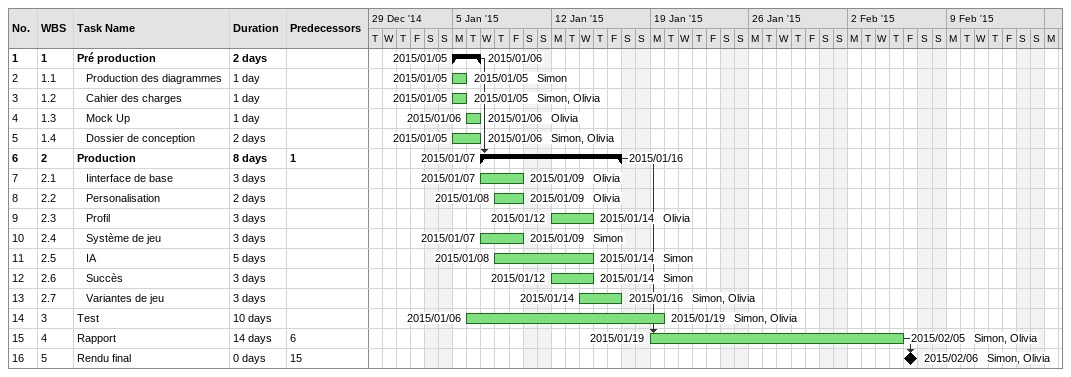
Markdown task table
| ID | WBS | Task | Duration | Start | Finish | Predecessors | Resources |
|---|---|---|---|---|---|---|---|
| 1 | 1 | **Pré production** | 2d | 2015-01-05 | 2015-01-06 |  |  |
| 2 | 1.1 | Production des diagrammes | 1d | 2015-01-05 | 2015-01-05 |  | Simon |
| 3 | 1.2 | Cahier des charges | 1d | 2015-01-05 | 2015-01-05 |  | Simon, Olivia |
| 4 | 1.3 | Mock Up | 1d | 2015-01-06 | 2015-01-06 |  | Olivia |
| 5 | 1.4 | Dossier de conception | 2d | 2015-01-05 | 2015-01-06 |  | Simon, Olivia |
| 6 | 2 | **Production** | 8d | 2015-01-07 | 2015-01-16 | 1 |  |
| 7 | 2.1 | Iinterface de base | 3d | 2015-01-07 | 2015-01-09 |  | Olivia |
| 8 | 2.2 | Personalisation | 2d | 2015-01-08 | 2015-01-09 |  | Olivia |
| 9 | 2.3 | Profil | 3d | 2015-01-12 | 2015-01-14 |  | Olivia |
| 10 | 2.4 | Système de jeu | 3d | 2015-01-07 | 2015-01-09 |  | Simon |
| 11 | 2.5 | IA | 5d | 2015-01-08 | 2015-01-14 |  | Simon |
| 12 | 2.6 | Succès | 3d | 2015-01-12 | 2015-01-14 |  | Simon |
| 13 | 2.7 | Variantes de jeu | 3d | 2015-01-14 | 2015-01-16 |  | Simon, Olivia |
| 14 | 3 | Test | 10d | 2015-01-06 | 2015-01-19 |  | Simon, Olivia |
| 15 | 4 | Rapport | 14d | 2015-01-19 | 2015-02-05 | 6 | Simon, Olivia |
| 16 | 5 | Rendu final | 0d | 2015-02-06 | 2015-02-06 | 15 | Simon, Olivia |
